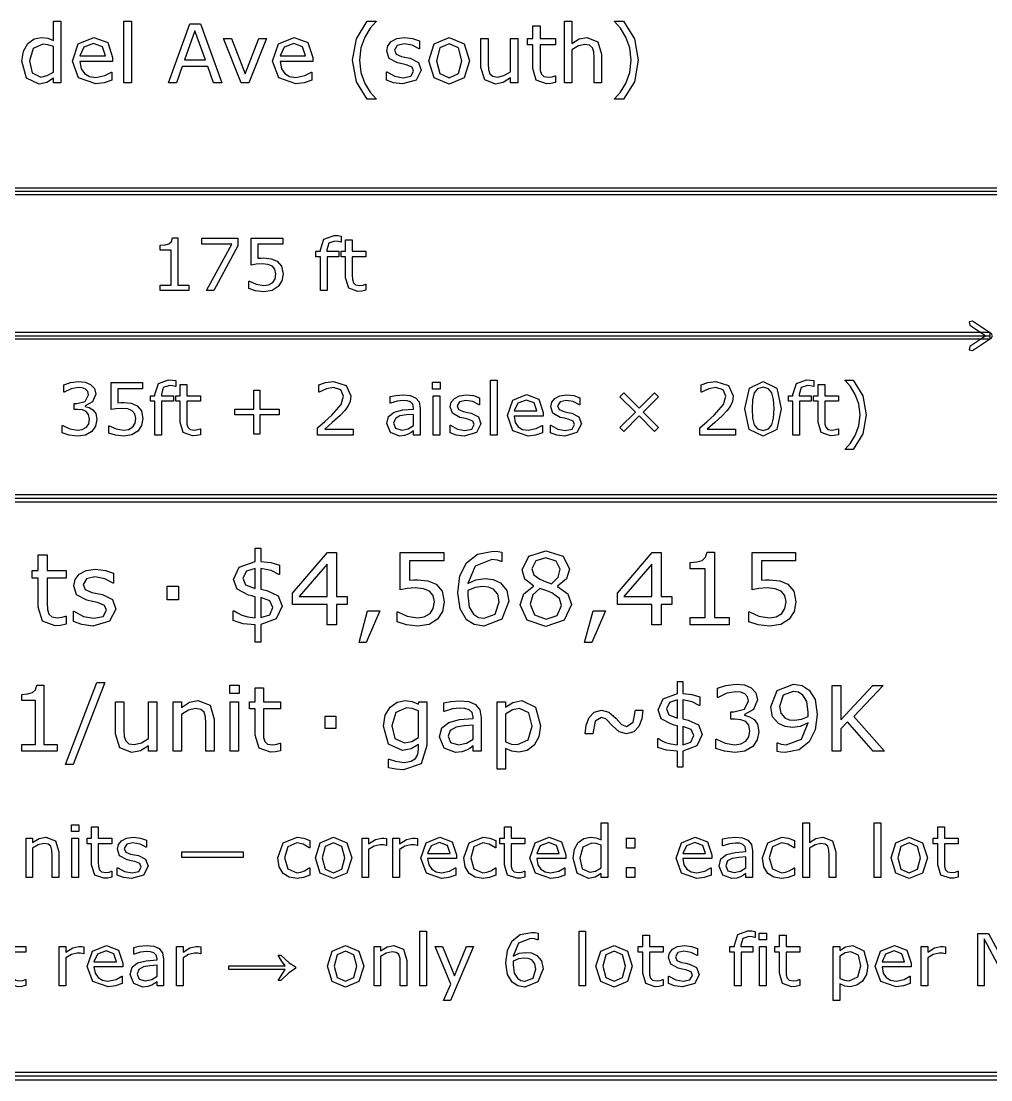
# Model space of a CAD drawing. Extents: x -1 to 182, y 89 to 480.
# Drawn here: x 27.42 to 55.85, y 157.59 to 188.61 of the extents above; entities that cross this region are included whole.
import ezdxf

# ---------------------------------------------------------------- set-up
doc = ezdxf.new("R2010")
doc.units = 0
doc.header["$MEASUREMENT"] = 0
doc.layers.add('Layer 1', color=7, linetype='Continuous')

msp = doc.modelspace()

# ---------------------------------------------------------------- linework, layer by layer
at = {"layer": 'Layer 1', "color": 7}
for points in [[(28.588013, 186.796644), (28.36942, 186.796644), (28.36942, 186.932692), (28.172922, 186.805957), (27.950842, 186.760608), (27.581098, 186.939651), (27.44506, 187.436141), (27.491568, 187.730304), (27.619467, 187.950067), (27.803178, 188.084925), (28.021769, 188.131439), (28.203153, 188.109214), (28.36942, 188.042936), (28.36942, 188.605704), (28.588013, 188.605704), (28.588013, 186.796644)], [(30.65765, 186.796644), (30.43906, 186.796644), (30.43906, 188.605836), (30.65765, 188.605836), (30.65765, 186.796644)], [(37.836274, 186.317616), (37.570011, 186.317616), (37.250262, 186.83268), (37.136317, 187.461726), (37.250262, 188.090746), (37.570011, 188.605836), (37.836274, 188.605836), (37.836274, 188.594194), (37.656053, 188.397715), (37.497922, 188.139588), (37.383977, 187.824496), (37.340956, 187.461726), (37.382813, 187.097792), (37.497922, 186.783864), (37.657215, 186.525737), (37.836274, 186.329232), (37.836274, 186.317616)], [(44.43935, 186.796644), (44.22076, 186.796644), (44.22076, 187.536127), (44.210309, 187.703555), (44.171939, 187.826824), (44.088222, 187.898897), (43.946371, 187.923238), (43.759173, 187.879053), (43.571976, 187.766261), (43.571976, 186.796538), (43.353385, 186.796538), (43.353385, 188.60573), (43.571976, 188.60573), (43.571976, 187.951125), (43.783592, 188.083655), (44.007995, 188.131333), (44.328905, 188.004598), (44.439363, 187.639499), (44.43935, 186.796644)], [(45.516028, 187.461726), (45.40208, 186.83268), (45.082334, 186.317616), (44.816071, 186.317616), (44.816071, 186.329258), (44.995131, 186.525764), (45.154423, 186.783891), (45.268368, 187.097819), (45.311389, 187.461753), (45.268368, 187.824522), (45.154423, 188.139614), (44.995131, 188.397741), (44.816071, 188.594221), (44.816071, 188.605862), (45.082334, 188.605862), (45.40208, 188.090772), (45.516028, 187.461753), (45.516028, 187.461726)], [(33.309812, 186.796644), (33.064477, 186.796644), (32.894721, 187.279164), (32.14593, 187.279164), (31.976173, 186.796644), (31.742467, 186.796644), (32.372661, 188.527943), (32.679617, 188.527943), (33.309812, 186.796644)], [(32.823794, 187.476834), (32.520325, 188.32678), (32.215692, 187.476834), (32.823794, 187.476834)], [(43.089434, 186.808285), (42.954558, 186.781563), (42.825497, 186.770979), (42.52319, 186.87795), (42.419709, 187.220956), (42.419709, 187.911623), (42.272042, 187.911623), (42.272042, 188.095323), (42.419709, 188.095323), (42.419709, 188.468544), (42.638299, 188.468544), (42.638299, 188.095323), (43.089434, 188.095323), (43.089434, 187.911623), (42.638299, 187.911623), (42.638299, 187.319777), (42.642956, 187.159334), (42.675513, 187.052363), (42.745275, 186.983757), (42.882475, 186.962855), (42.994097, 186.977936), (43.077811, 187.004685), (43.089426, 187.004685), (43.089434, 186.808285)], [(30.10536, 187.423362), (29.148442, 187.423362), (29.184487, 187.21405), (29.283319, 187.068715), (29.426331, 186.985), (29.610042, 186.957087), (29.876305, 187.009421), (30.068151, 187.114064), (30.079767, 187.114064), (30.079767, 186.875701), (29.854199, 186.797808), (29.612354, 186.766402), (29.107734, 186.940815), (28.926351, 187.438469), (29.099595, 187.944246), (29.557707, 188.131439), (29.962331, 187.977954), (30.105346, 187.541948), (30.10536, 187.423362)], [(34.620193, 188.095402), (34.094647, 186.796644), (33.874892, 186.796644), (33.352833, 188.095402), (33.590026, 188.095402), (33.992327, 187.061756), (34.391139, 188.095402), (34.620193, 188.095402)], [(35.972435, 187.423362), (35.01552, 187.423362), (35.051564, 187.21405), (35.150394, 187.068715), (35.293409, 186.985), (35.477117, 186.957087), (35.74338, 187.009421), (35.935229, 187.114064), (35.946844, 187.114064), (35.946844, 186.875701), (35.721279, 186.797808), (35.479432, 186.766402), (34.974814, 186.940815), (34.793429, 187.438469), (34.966673, 187.944246), (35.424785, 188.131439), (35.829412, 187.977954), (35.972424, 187.541948), (35.972435, 187.423362)], [(39.150145, 187.171029), (39.002479, 186.879194), (38.601342, 186.765238), (38.336243, 186.798972), (38.135091, 186.874537), (38.135091, 187.119885), (38.146706, 187.119885), (38.376923, 186.995478), (38.619932, 186.950128), (38.845499, 186.996642), (38.92689, 187.143142), (38.882708, 187.2594), (38.712948, 187.326842), (38.590865, 187.351183), (38.454827, 187.381399), (38.211818, 187.513955), (38.140894, 187.730225), (38.173448, 187.881381), (38.274606, 188.008116), (38.439711, 188.094159), (38.665279, 188.126703), (38.900146, 188.097651), (39.098972, 188.029045), (39.098972, 187.795339), (39.087357, 187.795339), (38.883882, 187.898817), (38.649015, 187.941838), (38.446701, 187.895325), (38.364149, 187.759303), (38.414144, 187.638362), (38.572275, 187.57211), (38.707149, 187.544197), (38.832723, 187.518532), (39.067593, 187.398782), (39.150145, 187.17087), (39.150145, 187.171029)], [(40.569824, 187.445428), (40.407044, 186.944308), (39.971025, 186.760608), (39.53268, 186.944308), (39.371062, 187.445428), (39.53268, 187.946574), (39.971025, 188.131439), (40.407044, 187.946574), (40.569824, 187.445428), (40.569824, 187.445428)], [(41.984853, 186.796644), (41.76626, 186.796644), (41.76626, 186.940815), (41.554647, 186.807121), (41.331405, 186.760608), (41.01282, 186.885015), (40.898872, 187.252441), (40.898872, 188.095402), (41.117466, 188.095402), (41.117466, 187.355919), (41.126779, 187.186163), (41.166313, 187.066386), (41.247701, 186.991985), (41.393042, 186.968702), (41.577914, 187.012888), (41.766273, 187.125679), (41.766273, 188.095376), (41.984867, 188.095376), (41.984853, 186.796644)], [(28.36942, 187.116392), (28.36942, 187.861696), (28.211292, 187.916333), (28.058974, 187.931414), (27.772947, 187.803514), (27.670627, 187.440745), (27.749693, 187.088426), (28.003166, 186.968676), (28.191525, 187.009369), (28.36942, 187.116339), (28.36942, 187.116392)], [(29.892582, 187.59079), (29.805378, 187.85704), (29.546092, 187.951231), (29.265878, 187.847753), (29.148442, 187.59079), (29.892582, 187.59079)], [(35.75966, 187.59079), (35.672456, 187.85704), (35.413167, 187.951231), (35.132953, 187.847753), (35.01552, 187.59079), (35.75966, 187.59079)], [(40.344256, 187.445428), (40.245426, 187.819839), (39.971025, 187.943082), (39.694297, 187.819839), (39.596629, 187.445428), (39.695459, 187.074535), (39.971025, 186.948964), (40.244262, 187.073371), (40.344256, 187.445428), (40.344256, 187.445428)], [(4.762494, 183.71404), (4.762494, 183.529044), (64.029086, 183.529044), (64.029086, 183.71404), (4.762494, 183.71404)], [(4.762494, 183.621542), (64.029086, 183.621542)], [(32.336488, 180.711129), (31.503464, 180.711129), (31.503464, 180.868212), (31.823858, 180.868212), (31.823858, 181.899689), (31.503464, 181.899689), (31.503464, 182.040235), (31.642989, 182.050554), (31.755643, 182.082595), (31.830057, 182.147709), (31.862098, 182.255182), (32.022295, 182.255182), (32.022295, 180.868185), (32.336488, 180.868185), (32.336488, 180.711129)], [(33.774123, 182.019571), (33.077526, 180.711129), (32.856351, 180.711129), (33.59739, 182.069181), (32.720958, 182.069181), (32.720958, 182.25005), (33.774123, 182.25005), (33.774123, 182.019571)], [(35.10324, 181.199999), (35.063965, 180.994312), (34.956478, 180.828948), (34.778713, 180.71732), (34.541001, 180.679088), (34.298122, 180.70597), (34.100719, 180.768993), (34.100719, 180.987089), (34.115192, 180.987089), (34.313629, 180.895094), (34.536871, 180.857893), (34.678465, 180.878531), (34.801454, 180.950868), (34.869669, 181.057336), (34.893428, 181.201004), (34.865523, 181.33536), (34.790074, 181.423201), (34.658817, 181.47797), (34.487251, 181.494374), (34.311552, 181.481939), (34.16686, 181.457068), (34.16686, 182.249785), (35.0929, 182.249785), (35.0929, 182.068916), (34.366329, 182.068916), (34.366329, 181.659633), (34.457279, 181.665983), (34.537895, 181.668628), (34.757001, 181.646933), (34.929602, 181.572505), (35.057758, 181.425741), (35.103235, 181.200449), (35.10324, 181.199999)], [(36.809594, 182.131199), (36.799249, 182.131199), (36.715535, 182.14972), (36.624584, 182.160038), (36.442683, 182.104211), (36.386872, 181.904742), (36.386872, 181.865478), (36.737238, 181.865478), (36.737238, 181.702178), (36.393074, 181.702178), (36.393074, 180.711129), (36.19877, 180.711129), (36.19877, 181.702283), (36.067513, 181.702283), (36.067513, 181.865584), (36.19877, 181.865584), (36.19877, 181.903816), (36.301089, 182.21904), (36.596679, 182.329636), (36.713468, 182.323286), (36.809586, 182.308734), (36.809594, 182.131199)], [(37.53203, 180.721474), (37.412139, 180.697662), (37.297419, 180.688401), (37.0287, 180.783466), (36.936718, 181.088371), (36.936718, 181.702283), (36.805459, 181.702283), (36.805459, 181.865584), (36.936718, 181.865584), (36.936718, 182.197345), (37.13102, 182.197345), (37.13102, 181.865584), (37.53203, 181.865584), (37.53203, 181.702283), (37.13102, 181.702283), (37.13102, 181.176213), (37.135147, 181.033576), (37.164085, 180.938512), (37.226098, 180.877525), (37.348052, 180.859004), (37.447271, 180.872498), (37.521685, 180.896311), (37.53203, 180.896311), (37.53203, 180.721474)], [(55.309732, 179.8166), (55.213614, 179.797021), (55.232744, 179.700898), (55.701447, 179.388267), (55.232744, 179.075636), (55.213614, 178.979513), (55.309732, 178.959933), (55.865769, 179.330429), (55.896825, 179.388307), (55.865769, 179.446184), (55.309732, 179.8166)], [(6.349992, 179.480712), (6.349992, 179.295716), (55.827013, 179.295716), (55.827013, 179.480712), (6.349992, 179.480712)], [(6.349992, 179.388214), (55.827013, 179.388214)], [(31.958216, 177.897871), (31.947871, 177.897871), (31.864154, 177.916392), (31.773204, 177.92671), (31.591303, 177.870883), (31.535492, 177.671414), (31.535492, 177.63215), (31.885858, 177.63215), (31.885858, 177.46885), (31.541693, 177.46885), (31.541693, 176.477801), (31.347392, 176.477801), (31.347392, 177.468955), (31.216132, 177.468955), (31.216132, 177.632256), (31.347392, 177.632256), (31.347392, 177.670488), (31.449709, 177.985712), (31.745298, 178.096308), (31.862088, 178.089958), (31.958205, 178.075406), (31.958216, 177.897871)], [(41.376746, 176.477801), (41.182442, 176.477801), (41.182442, 178.085963), (41.376746, 178.085963), (41.376746, 176.477801)], [(50.657821, 177.897871), (50.647475, 177.897871), (50.563759, 177.916392), (50.472808, 177.92671), (50.290907, 177.870883), (50.235096, 177.671414), (50.235096, 177.63215), (50.585462, 177.63215), (50.585462, 177.46885), (50.241298, 177.46885), (50.241298, 176.477801), (50.046996, 176.477801), (50.046996, 177.468955), (49.915737, 177.468955), (49.915737, 177.632256), (50.046996, 177.632256), (50.046996, 177.670488), (50.149316, 177.985712), (50.444903, 178.096308), (50.561692, 178.089958), (50.65781, 178.075406), (50.657821, 177.897871)], [(52.197776, 177.068985), (52.096491, 176.509842), (51.81227, 176.051981), (51.575593, 176.051981), (51.575593, 176.0623), (51.734755, 176.236951), (51.87635, 176.466397), (51.977635, 176.745453), (52.015875, 177.068959), (51.977635, 177.391406), (51.87635, 177.671494), (51.734755, 177.90094), (51.575593, 178.075618), (51.575593, 178.085936), (51.81227, 178.085936), (52.096491, 177.628102), (52.197776, 177.068959), (52.197776, 177.068985)], [(29.52736, 177.218845), (29.609007, 177.107217), (29.641048, 176.933598), (29.602808, 176.74032), (29.495321, 176.587365), (29.312386, 176.479865), (29.082942, 176.44576), (28.830763, 176.476769), (28.627158, 176.542915), (28.627158, 176.75892), (28.642663, 176.75892), (28.849368, 176.662797), (29.078812, 176.624565), (29.217303, 176.646261), (29.336159, 176.710343), (29.40644, 176.810593), (29.430199, 176.949076), (29.403328, 177.085522), (29.330981, 177.1713), (29.218327, 177.214718), (29.075701, 177.227153), (28.982684, 177.227153), (28.982684, 177.398735), (29.055029, 177.398735), (29.305144, 177.463849), (29.399193, 177.656068), (29.375433, 177.753223), (29.309288, 177.822465), (29.214204, 177.859692), (29.099481, 177.87001), (28.890709, 177.834874), (28.681938, 177.735655), (28.671592, 177.735655), (28.671592, 177.951661), (28.866931, 178.017806), (29.104641, 178.048815), (29.303078, 178.028178), (29.458108, 177.962032), (29.570762, 177.842123), (29.609002, 177.677817), (29.518052, 177.45353), (29.305147, 177.333648), (29.305147, 177.319096), (29.418833, 177.283959), (29.527354, 177.218845), (29.52736, 177.218845)], [(30.996002, 176.966671), (30.956727, 176.760984), (30.84924, 176.59562), (30.671475, 176.483992), (30.433763, 176.44576), (30.190884, 176.472642), (29.993481, 176.535665), (29.993481, 176.753761), (30.007953, 176.753761), (30.206391, 176.661766), (30.429633, 176.624565), (30.571224, 176.645203), (30.694216, 176.71754), (30.762428, 176.824008), (30.786187, 176.967676), (30.758282, 177.102032), (30.682836, 177.189873), (30.551576, 177.244642), (30.380013, 177.261046), (30.204311, 177.248611), (30.059619, 177.22374), (30.059619, 178.016457), (30.985659, 178.016457), (30.985659, 177.835588), (30.259088, 177.835588), (30.259088, 177.426305), (30.350038, 177.432655), (30.430654, 177.4353), (30.649763, 177.413605), (30.822361, 177.339177), (30.95052, 177.192413), (30.995994, 176.967121), (30.996002, 176.966671)], [(32.680652, 176.488146), (32.560761, 176.464334), (32.446041, 176.455073), (32.177322, 176.550138), (32.08534, 176.855043), (32.08534, 177.468955), (31.95408, 177.468955), (31.95408, 177.632256), (32.08534, 177.632256), (32.08534, 177.964017), (32.279642, 177.964017), (32.279642, 177.632256), (32.680652, 177.632256), (32.680652, 177.468955), (32.279642, 177.468955), (32.279642, 176.942885), (32.283769, 176.800248), (32.312707, 176.705184), (32.37472, 176.644197), (32.496677, 176.625676), (32.595895, 176.63917), (32.670309, 176.662983), (32.680655, 176.662983), (32.680652, 176.488146)], [(34.983349, 177.068985), (34.420079, 177.068985), (34.420079, 176.505715), (34.248513, 176.505715), (34.248513, 177.068985), (33.685239, 177.068985), (33.685239, 177.23435), (34.248513, 177.23435), (34.248513, 177.79762), (34.420079, 177.79762), (34.420079, 177.23435), (34.983349, 177.23435), (34.983349, 177.068985)], [(37.152724, 176.477801), (36.110928, 176.477801), (36.110928, 176.693807), (36.327968, 176.879835), (36.531575, 177.064831), (36.803392, 177.369737), (36.876772, 177.614688), (36.79719, 177.801748), (36.577049, 177.869957), (36.373445, 177.836884), (36.159506, 177.735602), (36.14916, 177.735602), (36.14916, 177.95264), (36.344497, 178.018785), (36.582209, 178.048763), (36.953247, 177.934039), (37.087605, 177.625006), (37.064877, 177.460674), (36.999766, 177.317032), (36.90468, 177.190932), (36.773423, 177.053481), (36.545014, 176.842634), (36.324873, 176.654542), (37.152726, 176.654542), (37.152724, 176.477801)], [(39.705537, 177.825507), (39.486428, 177.825507), (39.486428, 178.027067), (39.705537, 178.027067), (39.705537, 177.825507)], [(48.362357, 176.477801), (47.320561, 176.477801), (47.320561, 176.693807), (47.537601, 176.879835), (47.741206, 177.064831), (48.013025, 177.369737), (48.086405, 177.614688), (48.006823, 177.801748), (47.786682, 177.869957), (47.583078, 177.836884), (47.369136, 177.735602), (47.358791, 177.735602), (47.358791, 177.95264), (47.554127, 178.018785), (47.791839, 178.048763), (48.162874, 177.934039), (48.297235, 177.625006), (48.274507, 177.460674), (48.209393, 177.317032), (48.11431, 177.190932), (47.983053, 177.053481), (47.754641, 176.842634), (47.5345, 176.654542), (48.362357, 176.654542), (48.362357, 176.477801)], [(49.705941, 177.24779), (49.575718, 176.639038), (49.173677, 176.44576), (48.768534, 176.642134), (48.64141, 177.2457), (48.7706, 177.851357), (49.173677, 178.047731), (49.577785, 177.848262), (49.705941, 177.24779), (49.705941, 177.24779)], [(49.434124, 176.778552), (49.482699, 176.974926), (49.49614, 177.24779), (49.482699, 177.520628), (49.43309, 177.717002), (49.333871, 177.836884), (49.173677, 177.877207), (49.012445, 177.836884), (48.912192, 177.714938), (48.863617, 177.515469), (48.851208, 177.2457), (48.862585, 176.975958), (48.911163, 176.781648), (49.00728, 176.65867), (49.173679, 176.616284), (49.334908, 176.656606), (49.434127, 176.778552), (49.434124, 176.778552)], [(51.380256, 176.488146), (51.260366, 176.464334), (51.145645, 176.455073), (50.87693, 176.550138), (50.784945, 176.855043), (50.784945, 177.468955), (50.653688, 177.468955), (50.653688, 177.632256), (50.784945, 177.632256), (50.784945, 177.964017), (50.979247, 177.964017), (50.979247, 177.632256), (51.380256, 177.632256), (51.380256, 177.468955), (50.979247, 177.468955), (50.979247, 176.942885), (50.983374, 176.800248), (51.012311, 176.705184), (51.074324, 176.644197), (51.196281, 176.625676), (51.2955, 176.63917), (51.369914, 176.662983), (51.380259, 176.662983), (51.380256, 176.488146)], [(39.122626, 176.477801), (38.929359, 176.477801), (38.929359, 176.600779), (38.859078, 176.55117), (38.774329, 176.501561), (38.662707, 176.462296), (38.514913, 176.445892), (38.25033, 176.549238), (38.141809, 176.81279), (38.19762, 177.024668), (38.358852, 177.152832), (38.612066, 177.215882), (38.929359, 177.240753), (38.929359, 177.27073), (38.905573, 177.380294), (38.839427, 177.448503), (38.740208, 177.480544), (38.619286, 177.488746), (38.448754, 177.468109), (38.25445, 177.410218), (38.244105, 177.410218), (38.244105, 177.607623), (38.408437, 177.641728), (38.62031, 177.660249), (38.832183, 177.639611), (38.989279, 177.571402), (39.088498, 177.448424), (39.122602, 177.261337), (39.122626, 176.477801)], [(39.693128, 176.477801), (39.498826, 176.477801), (39.498826, 177.632256), (39.693128, 177.632256), (39.693128, 176.477801)], [(40.902357, 176.810593), (40.771097, 176.55117), (40.414532, 176.449887), (40.178886, 176.479865), (40.000087, 176.547042), (40.000087, 176.765112), (40.010432, 176.765112), (40.215071, 176.654542), (40.431079, 176.61422), (40.631583, 176.655574), (40.70393, 176.785802), (40.664656, 176.889148), (40.513761, 176.949076), (40.40524, 176.970772), (40.284317, 176.997627), (40.068309, 177.115472), (40.005264, 177.307692), (40.034205, 177.442047), (40.12412, 177.554707), (40.270882, 177.631198), (40.471386, 177.660117), (40.680157, 177.634187), (40.856891, 177.573201), (40.856891, 177.365477), (40.846546, 177.365477), (40.665679, 177.457446), (40.456905, 177.495705), (40.277073, 177.45435), (40.203691, 177.333436), (40.248133, 177.225936), (40.388693, 177.16704), (40.508583, 177.142169), (40.620203, 177.119415), (40.828975, 177.012947), (40.902357, 176.810382), (40.902357, 176.810593)], [(42.727564, 177.034881), (41.876972, 177.034881), (41.909011, 176.848826), (41.996863, 176.719656), (42.123984, 176.645229), (42.287282, 176.620358), (42.52396, 176.666846), (42.694491, 176.759873), (42.704837, 176.759873), (42.704837, 176.547995), (42.50433, 176.478753), (42.289357, 176.45084), (41.840806, 176.605886), (41.679577, 177.048215), (41.833573, 177.497821), (42.240782, 177.664218), (42.600451, 177.527772), (42.727572, 177.140211), (42.727564, 177.034881)], [(42.53843, 177.183708), (42.460915, 177.420378), (42.230439, 177.504092), (41.981358, 177.412096), (41.876972, 177.183708), (42.53843, 177.183708)], [(43.846875, 176.810593), (43.715618, 176.55117), (43.35905, 176.449887), (43.123407, 176.479865), (42.944607, 176.547042), (42.944607, 176.765112), (42.954952, 176.765112), (43.159591, 176.654542), (43.375597, 176.61422), (43.576103, 176.655574), (43.648448, 176.785802), (43.609176, 176.889148), (43.458279, 176.949076), (43.34976, 176.970772), (43.228838, 176.997627), (43.01283, 177.115472), (42.949785, 177.307692), (42.978722, 177.442047), (43.068641, 177.554707), (43.2154, 177.631198), (43.415906, 177.660117), (43.624678, 177.634187), (43.801411, 177.573201), (43.801411, 177.365477), (43.791066, 177.365477), (43.610197, 177.457446), (43.401425, 177.495705), (43.221591, 177.45435), (43.148212, 177.333436), (43.192654, 177.225936), (43.333213, 177.16704), (43.453101, 177.142169), (43.564723, 177.119415), (43.773495, 177.012947), (43.846875, 176.810382), (43.846875, 176.810593)], [(46.109266, 176.70103), (45.994545, 176.586333), (45.543929, 177.041072), (45.093309, 176.586333), (44.978589, 176.70103), (45.433341, 177.151667), (44.978589, 177.602279), (45.093309, 177.717002), (45.543929, 177.262237), (45.994545, 177.717002), (46.109266, 177.602279), (45.654514, 177.151667), (46.109266, 176.70103)], [(38.929359, 176.762016), (38.929359, 177.083458), (38.719552, 177.067848), (38.529383, 177.03787), (38.393991, 176.963443), (38.342315, 176.825992), (38.402259, 176.676132), (38.585192, 176.626523), (38.772263, 176.665787), (38.929359, 176.76191), (38.929359, 176.762016)], [(5.820826, 174.731659), (5.367594, 174.640181), (4.997523, 174.390694), (4.748036, 174.020622), (4.656557, 173.567388), (4.656557, 158.75074), (4.748036, 158.297506), (4.997523, 157.927434), (5.367594, 157.677947), (5.820826, 157.586469), (62.970754, 157.586469), (63.423986, 157.677947), (63.794057, 157.927434), (64.043544, 158.297506), (64.135022, 158.75074), (64.135022, 173.567388), (64.043544, 174.020622), (63.794057, 174.390694), (63.423986, 174.640181), (62.970754, 174.731659), (5.820826, 174.731659)], [(5.820826, 174.62572), (62.970754, 174.62572), (63.38347, 174.542806), (63.719788, 174.316422), (63.946172, 173.980104), (64.029086, 173.567388), (64.029086, 158.75074), (63.946172, 158.338024), (63.719788, 158.001706), (63.38347, 157.775322), (62.970754, 157.692408), (5.820826, 157.692408), (5.40811, 157.775322), (5.071792, 158.001706), (4.845408, 158.338024), (4.762494, 158.75074), (4.762494, 173.567388), (4.845408, 173.980104), (5.071792, 174.316422), (5.40811, 174.542806), (5.820826, 174.62572), (5.820826, 174.62572)], [(5.820826, 174.519781), (62.970754, 174.519781), (63.342955, 174.445432), (63.64552, 174.242151), (63.848801, 173.939586), (63.92315, 173.567388), (63.92315, 158.75074), (63.848801, 158.378542), (63.64552, 158.075977), (63.342955, 157.872696), (62.970754, 157.798347), (5.820826, 157.798347), (5.448625, 157.872696), (5.14606, 158.075977), (4.942779, 158.378542), (4.868431, 158.75074), (4.868431, 173.567388), (4.942779, 173.939586), (5.14606, 174.242151), (5.448625, 174.445432), (5.820826, 174.519781), (5.820826, 174.519781)], [(35.071514, 171.461651), (34.899559, 171.095019), (34.449072, 170.923066), (34.449072, 170.408611), (34.281382, 170.408611), (34.281382, 170.915949), (33.928949, 170.951482), (33.643308, 171.04242), (33.643308, 171.323804), (33.666036, 171.323804), (33.762672, 171.265542), (33.897675, 171.204424), (34.069628, 171.15328), (34.281374, 171.126266), (34.281374, 171.741607), (34.176213, 171.763038), (34.086683, 171.785792), (33.754144, 171.960602), (33.653246, 172.250505), (33.818094, 172.605761), (34.281374, 172.774883), (34.281374, 173.161412), (34.449064, 173.161412), (34.449064, 172.777714), (34.74323, 172.743609), (34.996187, 172.67114), (34.996187, 172.392613), (34.97629, 172.392613), (34.753178, 172.507707), (34.449064, 172.571656), (34.449064, 171.959173), (34.541435, 171.939329), (34.62812, 171.920809), (34.954976, 171.764493), (35.071506, 171.461784), (35.071514, 171.461651)], [(28.741932, 170.935845), (28.577086, 170.903169), (28.419344, 170.890469), (28.049857, 171.021226), (27.923378, 171.440432), (27.923378, 172.284584), (27.742898, 172.284584), (27.742898, 172.509109), (27.923378, 172.509109), (27.923378, 172.965276), (28.190546, 172.965276), (28.190546, 172.509109), (28.741932, 172.509109), (28.741932, 172.284584), (28.190546, 172.284584), (28.190546, 171.56124), (28.196235, 171.365131), (28.236025, 171.234374), (28.321292, 171.150528), (28.488982, 171.124864), (28.625407, 171.143384), (28.727726, 171.17606), (28.741934, 171.17606), (28.741932, 170.935845)], [(36.982893, 171.517081), (36.668828, 171.517081), (36.668828, 170.921558), (36.395977, 170.921558), (36.395977, 171.517002), (35.382732, 171.517002), (35.382732, 171.843841), (36.407346, 173.037587), (36.668828, 173.037587), (36.668828, 171.744385), (36.982893, 171.744385), (36.982893, 171.517081)], [(39.826512, 171.59381), (39.772511, 171.311024), (39.624717, 171.083642), (39.380288, 170.930157), (39.053435, 170.877584), (38.719476, 170.91452), (38.448045, 171.001224), (38.448045, 171.301076), (38.467942, 171.301076), (38.740793, 171.174605), (39.047752, 171.123435), (39.242443, 171.151851), (39.411553, 171.251334), (39.505345, 171.397702), (39.538029, 171.595239), (39.49966, 171.779971), (39.395919, 171.90078), (39.215439, 171.976106), (38.979537, 171.998861), (38.737952, 171.981927), (38.538996, 171.947823), (38.538996, 173.037825), (39.812301, 173.037825), (39.812301, 172.789117), (38.813268, 172.789117), (38.813268, 172.226376), (38.938326, 172.234842), (39.049173, 172.237753), (39.350445, 172.207908), (39.587768, 172.105593), (39.763986, 171.903796), (39.826512, 171.593996), (39.826512, 171.59381)], [(41.725104, 171.608098), (41.511938, 171.08089), (40.991815, 170.877664), (40.707595, 170.925977), (40.481641, 171.069513), (40.292633, 171.382144), (40.227263, 171.851117), (40.28695, 172.349909), (40.48022, 172.736465), (40.80281, 172.986575), (41.263245, 173.077513), (41.403935, 173.070369), (41.519044, 173.044704), (41.519044, 172.773269), (41.504836, 172.773269), (41.384041, 172.813062), (41.220616, 172.832906), (40.733177, 172.641056), (40.521434, 172.125199), (40.755916, 172.234631), (41.024504, 172.272995), (41.261827, 172.24733), (41.47357, 172.147874), (41.661157, 171.929011), (41.725107, 171.607833), (41.725104, 171.608098)], [(43.559744, 171.511446), (43.345157, 171.055278), (42.807982, 170.873377), (42.259438, 171.051018), (42.056219, 171.505757), (42.158539, 171.824077), (42.447022, 172.05146), (42.447022, 172.059926), (42.194067, 172.258893), (42.113062, 172.5289), (42.309176, 172.926806), (42.807982, 173.085979), (43.313893, 172.933923), (43.502898, 172.547368), (43.413371, 172.264581), (43.150466, 172.048576), (43.150466, 172.040109), (43.454583, 171.829766), (43.559744, 171.511446), (43.559744, 171.511446)], [(43.222943, 172.544589), (43.104992, 172.78618), (42.806561, 172.877117), (42.512392, 172.791869), (42.398703, 172.561629), (42.455549, 172.384014), (42.630343, 172.251828), (42.780981, 172.185048), (42.974251, 172.116838), (43.168942, 172.311518), (43.222943, 172.544589), (43.222943, 172.544589)], [(46.50142, 171.517134), (46.187357, 171.517134), (46.187357, 170.921558), (45.914506, 170.921558), (45.914506, 171.517002), (44.901262, 171.517002), (44.901262, 171.843841), (45.925875, 173.037587), (46.187357, 173.037587), (46.187357, 171.744385), (46.50142, 171.744385), (46.50142, 171.517134)], [(48.182583, 170.92169), (47.037174, 170.92169), (47.037174, 171.137696), (47.477715, 171.137696), (47.477715, 172.555967), (47.037174, 172.555967), (47.037174, 172.749218), (47.229023, 172.763505), (47.383923, 172.807559), (47.486243, 172.897093), (47.530296, 173.044889), (47.750567, 173.044889), (47.750567, 171.137775), (48.182583, 171.137775), (48.182583, 170.92169)], [(50.136595, 171.593863), (50.082593, 171.311077), (49.934797, 171.083694), (49.69037, 170.93021), (49.363515, 170.877637), (49.029558, 170.914573), (48.758128, 171.001277), (48.758128, 171.301129), (48.778024, 171.301129), (49.050876, 171.174658), (49.357834, 171.123488), (49.552525, 171.151904), (49.721636, 171.251387), (49.815428, 171.397754), (49.848115, 171.595292), (49.809745, 171.780024), (49.706004, 171.900833), (49.525524, 171.976159), (49.289622, 171.998914), (49.048034, 171.98198), (48.849081, 171.947875), (48.849081, 173.037878), (50.122387, 173.037878), (50.122387, 172.78917), (49.123353, 172.78917), (49.123353, 172.226428), (49.248411, 172.234895), (49.359255, 172.237806), (49.660528, 172.207961), (49.897853, 172.105646), (50.074068, 171.903849), (50.136597, 171.594049), (50.136595, 171.593863)], [(30.198559, 171.379234), (30.018082, 171.022523), (29.527801, 170.883273), (29.20379, 170.924468), (28.95794, 171.016861), (28.95794, 171.316713), (28.972148, 171.316713), (29.253527, 171.164657), (29.550537, 171.109227), (29.82623, 171.166059), (29.925705, 171.345129), (29.871704, 171.487236), (29.664223, 171.569654), (29.515009, 171.599499), (29.34874, 171.636461), (29.051729, 171.798465), (28.965044, 172.062784), (29.004835, 172.247516), (29.128469, 172.402429), (29.330266, 172.507574), (29.605959, 172.547368), (29.893021, 172.511861), (30.13603, 172.428014), (30.13603, 172.14237), (30.121822, 172.14237), (29.873127, 172.268841), (29.586065, 172.321414), (29.338794, 172.264581), (29.237898, 172.098317), (29.299003, 171.950521), (29.492273, 171.869506), (29.657122, 171.835401), (29.810601, 171.804128), (30.097663, 171.65776), (30.198559, 171.379234), (30.198559, 171.379234)], [(34.281382, 171.983197), (34.281382, 172.570122), (34.025583, 172.486275), (33.921842, 172.287309), (33.998582, 172.092629), (34.281382, 171.983197), (34.281382, 171.983197)], [(36.395977, 171.744464), (36.395977, 172.699423), (35.576002, 171.744464), (36.395977, 171.744464)], [(45.914506, 171.744517), (45.914506, 172.699476), (45.094532, 171.744517), (45.914506, 171.744517)], [(32.040305, 171.647812), (31.700663, 171.647812), (31.700663, 172.049978), (32.040305, 172.049978), (32.040305, 171.647812)], [(41.436619, 171.596721), (41.396828, 171.815557), (41.268929, 171.966211), (41.123977, 172.025875), (40.95771, 172.040162), (40.733175, 172.011719), (40.520011, 171.923613), (40.515751, 171.862521), (40.514428, 171.790025), (40.559905, 171.43477), (40.687804, 171.230115), (40.828493, 171.137749), (40.99476, 171.109333), (41.318771, 171.234374), (41.436722, 171.596774), (41.436619, 171.596721)], [(43.266996, 171.484458), (43.208732, 171.693347), (42.984199, 171.85252), (42.837824, 171.910781), (42.626081, 171.986081), (42.420021, 171.79709), (42.343281, 171.527083), (42.475443, 171.210165), (42.810823, 171.085123), (43.141941, 171.191697), (43.266996, 171.484458), (43.266996, 171.484458)], [(34.802925, 171.424715), (34.719079, 171.619396), (34.449072, 171.71745), (34.449072, 171.129123), (34.710554, 171.215801), (34.802925, 171.424715), (34.802925, 171.424715)], [(37.940713, 171.326661), (37.539962, 170.395832), (37.332484, 170.395832), (37.579755, 171.326661), (37.940713, 171.326661)], [(44.55025, 171.326714), (44.149499, 170.395884), (43.942019, 170.395884), (44.18929, 171.326714), (44.55025, 171.326714)], [(28.481429, 167.217396), (27.440152, 167.217396), (27.440152, 167.41377), (27.840643, 167.41377), (27.840643, 168.703082), (27.440152, 168.703082), (27.440152, 168.878792), (27.614559, 168.891757), (27.755376, 168.931814), (27.848395, 169.0132), (27.888443, 169.147555), (28.08869, 169.147555), (28.08869, 167.413822), (28.481429, 167.413822), (28.481429, 167.217396)], [(29.874109, 169.227618), (28.947809, 166.824649), (28.724308, 166.824649), (29.646732, 169.227618), (29.874109, 169.227618)], [(33.813139, 168.902049), (33.539255, 168.902049), (33.539255, 169.153958), (33.813139, 169.153958), (33.813139, 168.902049)], [(35.027532, 167.230361), (34.87767, 167.200648), (34.734268, 167.189006), (34.398372, 167.307857), (34.283392, 167.688962), (34.283392, 168.456359), (34.119319, 168.456359), (34.119319, 168.660485), (34.283392, 168.660485), (34.283392, 169.075192), (34.526269, 169.075192), (34.526269, 168.660485), (35.027532, 168.660485), (35.027532, 168.456359), (34.526269, 168.456359), (34.526269, 167.798791), (34.531428, 167.620488), (34.5676, 167.501638), (34.645114, 167.425411), (34.797559, 167.402128), (34.921583, 167.418797), (35.014602, 167.448509), (35.027514, 167.448509), (35.027532, 167.230361)], [(47.384643, 167.708489), (47.228322, 167.375167), (46.818785, 167.218851), (46.818785, 166.751174), (46.66634, 166.751174), (46.66634, 167.212395), (46.345948, 167.244675), (46.086273, 167.327357), (46.086273, 167.583156), (46.106937, 167.583156), (46.194787, 167.530186), (46.317516, 167.47465), (46.473837, 167.428136), (46.666332, 167.40353), (46.666332, 167.962938), (46.57073, 167.982253), (46.489342, 168.00289), (46.187035, 168.161799), (46.095309, 168.42535), (46.245171, 168.748326), (46.666332, 168.902075), (46.666332, 169.253468), (46.818777, 169.253468), (46.818777, 168.904668), (47.086204, 168.873659), (47.316164, 168.807751), (47.316164, 168.554546), (47.298066, 168.554546), (47.095237, 168.659188), (46.818766, 168.717317), (46.818766, 168.160529), (46.902742, 168.142537), (46.981548, 168.125868), (47.278688, 167.983761), (47.384625, 167.708594), (47.384643, 167.708489)], [(48.909096, 168.14386), (49.011156, 168.004319), (49.051204, 167.787281), (49.003404, 167.545691), (48.869046, 167.354503), (48.640378, 167.220148), (48.353575, 167.177497), (48.038348, 167.216258), (47.783843, 167.29894), (47.783843, 167.568947), (47.803211, 167.568947), (48.061592, 167.4488), (48.348395, 167.401017), (48.521511, 167.428136), (48.670083, 167.508226), (48.757932, 167.633559), (48.787645, 167.806675), (48.754056, 167.977199), (48.663621, 168.084434), (48.522802, 168.138674), (48.344521, 168.154284), (48.228247, 168.154284), (48.228247, 168.368755), (48.318682, 168.368755), (48.631324, 168.450141), (48.748889, 168.690435), (48.719173, 168.811879), (48.636491, 168.898424), (48.517635, 168.944938), (48.374234, 168.957902), (48.113268, 168.913982), (47.852301, 168.789972), (47.83939, 168.789972), (47.83939, 169.059978), (48.08356, 169.142661), (48.3807, 169.181422), (48.628747, 169.155493), (48.822533, 169.072811), (48.963349, 168.922951), (49.011151, 168.717529), (48.897463, 168.437203), (48.631329, 168.287343), (48.631329, 168.269352), (48.773439, 168.225431), (48.909091, 168.144045), (48.909096, 168.14386)], [(50.757817, 168.295016), (50.69968, 167.837658), (50.526566, 167.487562), (50.232011, 167.260179), (49.816015, 167.18009), (49.689407, 167.187763), (49.583471, 167.209723), (49.583471, 167.456473), (49.596382, 167.456473), (49.702319, 167.419008), (49.854764, 167.40234), (50.301766, 167.57289), (50.490384, 168.045726), (50.264301, 167.94238), (50.033047, 167.911371), (49.817299, 167.934654), (49.624804, 168.025089), (49.452981, 168.225325), (49.396138, 168.515996), (49.589924, 168.995288), (50.062763, 169.180046), (50.321144, 169.136125), (50.529141, 169.00693), (50.698381, 168.730467), (50.757809, 168.295095), (50.757817, 168.295016)], [(52.737022, 167.217555), (52.405002, 167.217555), (51.644067, 168.074089), (51.452863, 167.869964), (51.452863, 167.217396), (51.197067, 167.217396), (51.197067, 169.141047), (51.452863, 169.141047), (51.452863, 168.137245), (52.386915, 169.141047), (52.696972, 169.141047), (51.837853, 168.236702), (52.737022, 167.217555)], [(50.496851, 168.350552), (50.45551, 168.672232), (50.341821, 168.860853), (50.211339, 168.943535), (50.060186, 168.969465), (49.765631, 168.85318), (49.658403, 168.526341), (49.693283, 168.326105), (49.810848, 168.190453), (49.938747, 168.136187), (50.093775, 168.123222), (50.297898, 168.150342), (50.491684, 168.229135), (50.494329, 168.282104), (50.496975, 168.350579), (50.496851, 168.350552)], [(31.399853, 167.217396), (31.156974, 167.217396), (31.156974, 167.377601), (30.921847, 167.229011), (30.6738, 167.177338), (30.319817, 167.315583), (30.193209, 167.723834), (30.193209, 168.660458), (30.436088, 168.660458), (30.436088, 167.838796), (30.446434, 167.650174), (30.49036, 167.517116), (30.580792, 167.434433), (30.742282, 167.408504), (30.947694, 167.457584), (31.156985, 167.582891), (31.156985, 168.660352), (31.399864, 168.660352), (31.399853, 167.217396)], [(33.084503, 167.217396), (32.841624, 167.217396), (32.841624, 168.039059), (32.830009, 168.225087), (32.787377, 168.362035), (32.69436, 168.442124), (32.536745, 168.469244), (32.328749, 168.420164), (32.120752, 168.294857), (32.120752, 167.217396), (31.877873, 167.217396), (31.877873, 168.660458), (32.120752, 168.660458), (32.120752, 168.500253), (32.355879, 168.647546), (32.605217, 168.700516), (32.961785, 168.559678), (33.084517, 168.15402), (33.084503, 167.217396)], [(33.797634, 167.217396), (33.554755, 167.217396), (33.554755, 168.660458), (33.797634, 168.660458), (33.797634, 167.217396)], [(39.314086, 167.381517), (39.147428, 166.842799), (38.634542, 166.670979), (38.40975, 166.687648), (38.195292, 166.732865), (38.195292, 166.980912), (38.208203, 166.980912), (38.396822, 166.924079), (38.655203, 166.889207), (38.860618, 166.91892), (38.987226, 167.001602), (39.051821, 167.123046), (39.071189, 167.281928), (39.071189, 167.413717), (38.860607, 167.281928), (38.606102, 167.239303), (38.195273, 167.425332), (38.04412, 167.952434), (38.095795, 168.272844), (38.239199, 168.506656), (38.44332, 168.64879), (38.682323, 168.700463), (38.891613, 168.674534), (39.071189, 168.598308), (39.086693, 168.660326), (39.31407, 168.660326), (39.314086, 167.381517)], [(39.071207, 167.614059), (39.071207, 168.400849), (38.890338, 168.462841), (38.724974, 168.482156), (38.40975, 168.3478), (38.29477, 167.957646), (38.380034, 167.589426), (38.662963, 167.46412), (38.874836, 167.504178), (39.071207, 167.613979), (39.071207, 167.614059)], [(40.913469, 167.217449), (40.671881, 167.217449), (40.671881, 167.371198), (40.584032, 167.30918), (40.478095, 167.247162), (40.33857, 167.198081), (40.153828, 167.177444), (39.823099, 167.30664), (39.68745, 167.635966), (39.757213, 167.900814), (39.958751, 168.061019), (40.275269, 168.139812), (40.671884, 168.170821), (40.671884, 168.208286), (40.642171, 168.345234), (40.559489, 168.430509), (40.435466, 168.47054), (40.284312, 168.480859), (40.071148, 168.45493), (39.828269, 168.382593), (39.815357, 168.382593), (39.815357, 168.629343), (40.020772, 168.671968), (40.285611, 168.695251), (40.550454, 168.669322), (40.746824, 168.584047), (40.870848, 168.430324), (40.91348, 168.196485), (40.913469, 167.217449)], [(42.651087, 167.956429), (42.600702, 167.634723), (42.458592, 167.389269), (42.257054, 167.240706), (42.012883, 167.189033), (41.808763, 167.213639), (41.62402, 167.289839), (41.62402, 166.68524), (41.381141, 166.68524), (41.381141, 168.660564), (41.62402, 168.660564), (41.62402, 168.509408), (41.84106, 168.645059), (42.099442, 168.700622), (42.5051, 168.502952), (42.651087, 167.956482), (42.651087, 167.956429)], [(42.400458, 167.950079), (42.311314, 168.340233), (42.037431, 168.469403), (41.82685, 168.424186), (41.62402, 168.305335), (41.62402, 167.487562), (41.80101, 167.424247), (41.970251, 167.407578), (42.286769, 167.544526), (42.400458, 167.950185), (42.400458, 167.950079)], [(46.66634, 168.182621), (46.66634, 168.716179), (46.433798, 168.639953), (46.339487, 168.459084), (46.40925, 168.282078), (46.66634, 168.182621), (46.66634, 168.182621)], [(36.647584, 167.87761), (36.338819, 167.87761), (36.338819, 168.243237), (36.647584, 168.243237), (36.647584, 167.87761)], [(45.644441, 168.415163), (45.614726, 168.163227), (45.530752, 167.942327), (45.387351, 167.785985), (45.174184, 167.729152), (44.958435, 167.779529), (44.755606, 167.962991), (44.564405, 168.16582), (44.440382, 168.207148), (44.254346, 168.093457), (44.178125, 167.727856), (43.962376, 167.727856), (43.990797, 167.978495), (44.074771, 168.200692), (44.219466, 168.354441), (44.43263, 168.413867), (44.647087, 168.36349), (44.852499, 168.180028), (45.02174, 167.994), (45.166435, 167.935845), (45.361512, 168.066337), (45.428692, 168.415163), (45.644441, 168.415163)], [(40.671881, 167.572731), (40.671881, 167.9745), (40.409624, 167.955186), (40.171912, 167.917721), (40.002674, 167.824693), (39.938079, 167.652873), (40.013009, 167.465548), (40.241677, 167.40353), (40.475513, 167.452637), (40.671881, 167.572784), (40.671881, 167.572731)], [(47.140473, 167.674886), (47.064249, 167.851892), (46.818785, 167.941031), (46.818785, 167.406176), (47.056497, 167.484969), (47.140473, 167.674886), (47.140473, 167.674886)], [(29.114983, 164.86094), (28.895874, 164.86094), (28.895874, 165.0625), (29.114983, 165.0625), (29.114983, 164.86094)], [(44.617888, 163.513208), (44.423584, 163.513208), (44.423584, 163.634122), (44.248916, 163.521463), (44.051514, 163.481167), (43.722851, 163.64034), (43.601929, 164.081638), (43.64327, 164.343125), (43.756959, 164.538467), (43.920257, 164.658349), (44.114559, 164.699704), (44.27579, 164.680124), (44.423584, 164.621202), (44.423584, 165.121422), (44.617888, 165.121422), (44.617888, 163.513208)], [(51.305843, 163.513208), (51.111538, 163.513208), (51.111538, 164.170538), (51.102251, 164.319365), (51.068144, 164.428903), (50.99373, 164.492985), (50.86764, 164.514681), (50.701241, 164.47539), (50.534845, 164.37514), (50.534845, 163.513234), (50.340541, 163.513234), (50.340541, 165.121396), (50.534845, 165.121396), (50.534845, 164.539525), (50.722945, 164.657344), (50.922417, 164.69973), (51.207672, 164.587071), (51.305856, 164.262533), (51.305843, 163.513208)], [(52.620489, 163.513208), (52.426185, 163.513208), (52.426185, 165.121369), (52.620489, 165.121369), (52.620489, 163.513208)], [(30.086492, 163.523553), (29.966604, 163.49974), (29.851881, 163.49048), (29.583165, 163.585545), (29.491181, 163.89045), (29.491181, 164.504362), (29.359924, 164.504362), (29.359924, 164.667663), (29.491181, 164.667663), (29.491181, 164.999423), (29.685485, 164.999423), (29.685485, 164.667663), (30.086492, 164.667663), (30.086492, 164.504362), (29.685485, 164.504362), (29.685485, 163.978292), (29.689612, 163.835655), (29.718553, 163.74059), (29.780563, 163.679604), (29.90252, 163.661083), (30.001738, 163.674577), (30.076152, 163.698389), (30.086498, 163.698389), (30.086492, 163.523553)], [(42.185997, 163.523553), (42.066107, 163.49974), (41.951386, 163.49048), (41.68267, 163.585545), (41.590685, 163.89045), (41.590685, 164.504362), (41.459428, 164.504362), (41.459428, 164.667663), (41.590685, 164.667663), (41.590685, 164.999423), (41.784987, 164.999423), (41.784987, 164.667663), (42.185997, 164.667663), (42.185997, 164.504362), (41.784987, 164.504362), (41.784987, 163.978292), (41.789115, 163.835655), (41.818052, 163.74059), (41.880065, 163.679604), (42.002022, 163.661083), (42.101241, 163.674577), (42.175655, 163.698389), (42.186, 163.698389), (42.185997, 163.523553)], [(54.889082, 163.523553), (54.769192, 163.49974), (54.654471, 163.49048), (54.385753, 163.585545), (54.29377, 163.89045), (54.29377, 164.504362), (54.162511, 164.504362), (54.162511, 164.667663), (54.29377, 164.667663), (54.29377, 164.999423), (54.488072, 164.999423), (54.488072, 164.667663), (54.889082, 164.667663), (54.889082, 164.504362), (54.488072, 164.504362), (54.488072, 163.978292), (54.4922, 163.835655), (54.521137, 163.74059), (54.58315, 163.679604), (54.705107, 163.661083), (54.804326, 163.674577), (54.87874, 163.698389), (54.889085, 163.698389), (54.889082, 163.523553)], [(28.532072, 163.513234), (28.337771, 163.513234), (28.337771, 164.170564), (28.328457, 164.319392), (28.29435, 164.428929), (28.219936, 164.493011), (28.093846, 164.514707), (27.927447, 164.475417), (27.761051, 164.375166), (27.761051, 163.513234), (27.566747, 163.513234), (27.566747, 164.667689), (27.761051, 164.667689), (27.761051, 164.539525), (27.949154, 164.657344), (28.148623, 164.69973), (28.433878, 164.587071), (28.532062, 164.262533), (28.532072, 163.513234)], [(29.102574, 163.513234), (28.908272, 163.513234), (28.908272, 164.667689), (29.102574, 164.667689), (29.102574, 163.513234)], [(31.145859, 163.846), (31.014599, 163.586576), (30.658034, 163.485294), (30.422388, 163.515271), (30.243588, 163.582449), (30.243588, 163.800518), (30.253934, 163.800518), (30.458573, 163.689949), (30.674581, 163.649627), (30.875085, 163.690981), (30.947432, 163.821209), (30.908157, 163.924555), (30.757263, 163.984483), (30.648742, 164.006179), (30.527819, 164.033034), (30.311811, 164.150879), (30.248766, 164.343099), (30.277706, 164.477454), (30.367622, 164.590113), (30.514384, 164.666604), (30.714887, 164.695523), (30.923659, 164.669594), (31.100393, 164.608608), (31.100393, 164.400884), (31.090048, 164.400884), (30.909181, 164.492853), (30.700407, 164.531111), (30.520575, 164.489757), (30.447193, 164.368843), (30.491635, 164.261342), (30.632195, 164.202446), (30.752085, 164.177575), (30.863705, 164.154821), (31.072477, 164.048353), (31.145859, 163.845788), (31.145859, 163.846)], [(35.882514, 163.585545), (35.697512, 163.513208), (35.51251, 163.487278), (35.283069, 163.523473), (35.104267, 163.635074), (34.98748, 163.823193), (34.946139, 164.088808), (35.101168, 164.533228), (35.51251, 164.694438), (35.706815, 164.666551), (35.882514, 164.598342), (35.882514, 164.382336), (35.872168, 164.382336), (35.688201, 164.488778), (35.504231, 164.525978), (35.242749, 164.414351), (35.147666, 164.088808), (35.240683, 163.767366), (35.504231, 163.655765), (35.624122, 163.671375), (35.733675, 163.711671), (35.813256, 163.757153), (35.872168, 163.799513), (35.882514, 163.799513), (35.882514, 163.585545)], [(37.115513, 164.089919), (36.970818, 163.644467), (36.583246, 163.481167), (36.193605, 163.644467), (36.049944, 164.089919), (36.193605, 164.535371), (36.583246, 164.699704), (36.970818, 164.535371), (37.115513, 164.089919), (37.115513, 164.089919)], [(36.915006, 164.089919), (36.827157, 164.422712), (36.583246, 164.532275), (36.337266, 164.422712), (36.250451, 164.089919), (36.3383, 163.760222), (36.583246, 163.648595), (36.826125, 163.75919), (36.915006, 164.089919), (36.915006, 164.089919)], [(38.136636, 164.455784), (38.126291, 164.455784), (38.041543, 164.470337), (37.945425, 164.475628), (37.771792, 164.435332), (37.610561, 164.333018), (37.610561, 163.513234), (37.416259, 163.513234), (37.416259, 164.667689), (37.610561, 164.667689), (37.610561, 164.497139), (37.814165, 164.628398), (37.995034, 164.667689), (38.068414, 164.664514), (38.136626, 164.655254), (38.136636, 164.455784)], [(39.039939, 164.455784), (39.029593, 164.455784), (38.944845, 164.470337), (38.848727, 164.475628), (38.675095, 164.435332), (38.513863, 164.333018), (38.513863, 163.513234), (38.319561, 163.513234), (38.319561, 164.667689), (38.513863, 164.667689), (38.513863, 164.497139), (38.717468, 164.628398), (38.898336, 164.667689), (38.971716, 164.664514), (39.039928, 164.655254), (39.039939, 164.455784)], [(40.189221, 164.070287), (39.338629, 164.070287), (39.370667, 163.884232), (39.45852, 163.755063), (39.585641, 163.680636), (39.748939, 163.655765), (39.985617, 163.702252), (40.156148, 163.795279), (40.166493, 163.795279), (40.166493, 163.583401), (39.965987, 163.51416), (39.751013, 163.486247), (39.302463, 163.641292), (39.141234, 164.083622), (39.29523, 164.533228), (39.702439, 164.699624), (40.062107, 164.563179), (40.189229, 164.175618), (40.189221, 164.070287)], [(40.000087, 164.219115), (39.922572, 164.455784), (39.692096, 164.539499), (39.443015, 164.447503), (39.338629, 164.219115), (40.000087, 164.219115)], [(41.337472, 163.585545), (41.15247, 163.513208), (40.967468, 163.487278), (40.738024, 163.523473), (40.559225, 163.635074), (40.442438, 163.823193), (40.401096, 164.088808), (40.556124, 164.533228), (40.967468, 164.694438), (41.161773, 164.666551), (41.337472, 164.598342), (41.337472, 164.382336), (41.327126, 164.382336), (41.143157, 164.488778), (40.959189, 164.525978), (40.697707, 164.414351), (40.602621, 164.088808), (40.695641, 163.767366), (40.959189, 163.655765), (41.07908, 163.671375), (41.188633, 163.711671), (41.268214, 163.757153), (41.327126, 163.799513), (41.337472, 163.799513), (41.337472, 163.585545)], [(43.386955, 164.070287), (42.536363, 164.070287), (42.568402, 163.884232), (42.656251, 163.755063), (42.783375, 163.680636), (42.946673, 163.655765), (43.183351, 163.702252), (43.353882, 163.795279), (43.364228, 163.795279), (43.364228, 163.583401), (43.163724, 163.51416), (42.94875, 163.486247), (42.5002, 163.641292), (42.338969, 164.083622), (42.492966, 164.533228), (42.900176, 164.699624), (43.259842, 164.563179), (43.386966, 164.175618), (43.386955, 164.070287)], [(43.197821, 164.219115), (43.120306, 164.455784), (42.88983, 164.539499), (42.640749, 164.447503), (42.536363, 164.219115), (43.197821, 164.219115)], [(44.423584, 163.797423), (44.423584, 164.459912), (44.283024, 164.508489), (44.147631, 164.521983), (43.893383, 164.408292), (43.802433, 164.085845), (43.872714, 163.772684), (44.098022, 163.666216), (44.265453, 163.702384), (44.423584, 163.797476), (44.423584, 163.797423)], [(45.413703, 164.373102), (45.166689, 164.373102), (45.166689, 164.667663), (45.413703, 164.667663), (45.413703, 164.373102)], [(47.671959, 164.070287), (46.821367, 164.070287), (46.853405, 163.884232), (46.941258, 163.755063), (47.068379, 163.680636), (47.231677, 163.655765), (47.468354, 163.702252), (47.638886, 163.795279), (47.649231, 163.795279), (47.649231, 163.583401), (47.448725, 163.51416), (47.233751, 163.486247), (46.785201, 163.641292), (46.623972, 164.083622), (46.777967, 164.533228), (47.185177, 164.699624), (47.544845, 164.563179), (47.671967, 164.175618), (47.671959, 164.070287)], [(47.482825, 164.219115), (47.40531, 164.455784), (47.174834, 164.539499), (46.925753, 164.447503), (46.821367, 164.219115), (47.482825, 164.219115)], [(48.863617, 163.513208), (48.670347, 163.513208), (48.670347, 163.636186), (48.600069, 163.586576), (48.515317, 163.536967), (48.403698, 163.497703), (48.255904, 163.481299), (47.991321, 163.584645), (47.8828, 163.848196), (47.938611, 164.060074), (48.09984, 164.188238), (48.353054, 164.251288), (48.670347, 164.276159), (48.670347, 164.306136), (48.646588, 164.4157), (48.580442, 164.48391), (48.481223, 164.515951), (48.360301, 164.524153), (48.189769, 164.503515), (47.995465, 164.445624), (47.985119, 164.445624), (47.985119, 164.64303), (48.149449, 164.677135), (48.361322, 164.695655), (48.573195, 164.675018), (48.730291, 164.606808), (48.82951, 164.48383), (48.863617, 164.296744), (48.863617, 163.513208)], [(50.091449, 163.585545), (49.906447, 163.513208), (49.721445, 163.487278), (49.492002, 163.523473), (49.313202, 163.635074), (49.196412, 163.823193), (49.155071, 164.088808), (49.310101, 164.533228), (49.721445, 164.694438), (49.915747, 164.666551), (50.091449, 164.598342), (50.091449, 164.382336), (50.081104, 164.382336), (49.897136, 164.488778), (49.713169, 164.525978), (49.451687, 164.414351), (49.356601, 164.088808), (49.449618, 163.767366), (49.713169, 163.655765), (49.833057, 163.671375), (49.942613, 163.711671), (50.022194, 163.757153), (50.081104, 163.799513), (50.091449, 163.799513), (50.091449, 163.585545)], [(53.988878, 164.089919), (53.844186, 163.644467), (53.456614, 163.481167), (53.066973, 163.644467), (52.923312, 164.089919), (53.066973, 164.535371), (53.456614, 164.699704), (53.844186, 164.535371), (53.988878, 164.089919), (53.988878, 164.089919)], [(53.788375, 164.089919), (53.700525, 164.422712), (53.456614, 164.532275), (53.210634, 164.422712), (53.123816, 164.089919), (53.211666, 163.760222), (53.456614, 163.648595), (53.699491, 163.75919), (53.788375, 164.089919), (53.788375, 164.089919)], [(33.935349, 164.104392), (32.134944, 164.104392), (32.134944, 164.269756), (33.935349, 164.269756), (33.935349, 164.104392)], [(48.670347, 163.797423), (48.670347, 164.118864), (48.460541, 164.103254), (48.270372, 164.073277), (48.134979, 163.99885), (48.083304, 163.861399), (48.143248, 163.711539), (48.326183, 163.66193), (48.513251, 163.701194), (48.670347, 163.797317), (48.670347, 163.797423)], [(45.413703, 163.513208), (45.166689, 163.513208), (45.166689, 163.807768), (45.413703, 163.807768), (45.413703, 163.513208)], [(39.304527, 160.338238), (39.110225, 160.338238), (39.110225, 161.9464), (39.304527, 161.9464), (39.304527, 160.338238)], [(43.971938, 160.338291), (43.777633, 160.338291), (43.777633, 161.946453), (43.971938, 161.946453), (43.971938, 160.338291)], [(48.943204, 161.758361), (48.932858, 161.758361), (48.849142, 161.776882), (48.758191, 161.7872), (48.576291, 161.731373), (48.520482, 161.531904), (48.520482, 161.49264), (48.870845, 161.49264), (48.870845, 161.329339), (48.526692, 161.329339), (48.526692, 160.338238), (48.33239, 160.338238), (48.33239, 161.329392), (48.20113, 161.329392), (48.20113, 161.492693), (48.33239, 161.492693), (48.33239, 161.530925), (48.43471, 161.846149), (48.730296, 161.956745), (48.847086, 161.950395), (48.943204, 161.935843), (48.943204, 161.758361)], [(27.56159, 160.348583), (27.441702, 160.324771), (27.326979, 160.31551), (27.058263, 160.410575), (26.966278, 160.71548), (26.966278, 161.329392), (26.835021, 161.329392), (26.835021, 161.492693), (26.966278, 161.492693), (26.966278, 161.824454), (27.160583, 161.824454), (27.160583, 161.492693), (27.56159, 161.492693), (27.56159, 161.329392), (27.160583, 161.329392), (27.160583, 160.803322), (27.16471, 160.660685), (27.19365, 160.565621), (27.255661, 160.504634), (27.377617, 160.486113), (27.476836, 160.499607), (27.55125, 160.52342), (27.561595, 160.52342), (27.56159, 160.348583)], [(42.725503, 160.837427), (42.570473, 160.453993), (42.192204, 160.306197), (41.985499, 160.341334), (41.821166, 160.445712), (41.683708, 160.673094), (41.636165, 161.014168), (41.679575, 161.376938), (41.820135, 161.658057), (42.054746, 161.839958), (42.389607, 161.906104), (42.491927, 161.900812), (42.575643, 161.882291), (42.575643, 161.684886), (42.565298, 161.684886), (42.477449, 161.713831), (42.358593, 161.728384), (42.004094, 161.588869), (41.850099, 161.21369), (42.02063, 161.293277), (42.215967, 161.321164), (42.388565, 161.302643), (42.542563, 161.230306), (42.678987, 161.071133), (42.725495, 160.837559), (42.725503, 160.837427)], [(46.240531, 160.348636), (46.12064, 160.324824), (46.00592, 160.315563), (45.737201, 160.410628), (45.645219, 160.715533), (45.645219, 161.329445), (45.513959, 161.329445), (45.513959, 161.492746), (45.645219, 161.492746), (45.645219, 161.824507), (45.839521, 161.824507), (45.839521, 161.492746), (46.240531, 161.492746), (46.240531, 161.329445), (45.839521, 161.329445), (45.839521, 160.803375), (45.843648, 160.660738), (45.872586, 160.565674), (45.934599, 160.504687), (46.056555, 160.486166), (46.155774, 160.49966), (46.230188, 160.523473), (46.240533, 160.523473), (46.240531, 160.348636)], [(49.274967, 161.685997), (49.055858, 161.685997), (49.055858, 161.887557), (49.274967, 161.887557), (49.274967, 161.685997)], [(50.246476, 160.34861), (50.126588, 160.324797), (50.011865, 160.315537), (49.743149, 160.410601), (49.651164, 160.715507), (49.651164, 161.329419), (49.519907, 161.329419), (49.519907, 161.492719), (49.651164, 161.492719), (49.651164, 161.82448), (49.845469, 161.82448), (49.845469, 161.492719), (50.246476, 161.492719), (50.246476, 161.329419), (49.845469, 161.329419), (49.845469, 160.803348), (49.849596, 160.660712), (49.878536, 160.565647), (49.940547, 160.504661), (50.062503, 160.48614), (50.161722, 160.499634), (50.236136, 160.523446), (50.246481, 160.523446), (50.246476, 160.34861)], [(56.641945, 160.338159), (56.388731, 160.338159), (55.659058, 161.71481), (55.659058, 160.338238), (55.467857, 160.338238), (55.467857, 161.877159), (55.785151, 161.877159), (56.450741, 160.620389), (56.450741, 161.877159), (56.641945, 161.877159), (56.641945, 160.338159)], [(29.26071, 161.280815), (29.250365, 161.280815), (29.165616, 161.295367), (29.069499, 161.300659), (28.895866, 161.260363), (28.734637, 161.158048), (28.734637, 160.338238), (28.540333, 160.338238), (28.540333, 161.492693), (28.734637, 161.492693), (28.734637, 161.322143), (28.938242, 161.453402), (29.119108, 161.492693), (29.192487, 161.489518), (29.260702, 161.480258), (29.26071, 161.280815)], [(30.409993, 160.895318), (29.559398, 160.895318), (29.591439, 160.709263), (29.679288, 160.580093), (29.806413, 160.505666), (29.969708, 160.480795), (30.206388, 160.527283), (30.37692, 160.62031), (30.387265, 160.62031), (30.387265, 160.408432), (30.186761, 160.33919), (29.971788, 160.311277), (29.523235, 160.466323), (29.362006, 160.908652), (29.516001, 161.358258), (29.92321, 161.524655), (30.282879, 161.388209), (30.410003, 161.000648), (30.409993, 160.895318)], [(30.220855, 161.044145), (30.143341, 161.280815), (29.912865, 161.364529), (29.663784, 161.272533), (29.559398, 161.044145), (30.220855, 161.044145)], [(31.601648, 160.338238), (31.408378, 160.338238), (31.408378, 160.461216), (31.3381, 160.411607), (31.253351, 160.361998), (31.141729, 160.322733), (30.993935, 160.306329), (30.729352, 160.409675), (30.620831, 160.673227), (30.676642, 160.885105), (30.837871, 161.013269), (31.091087, 161.076319), (31.408378, 161.10119), (31.408378, 161.131167), (31.384619, 161.240731), (31.318473, 161.30894), (31.219254, 161.340981), (31.098332, 161.349183), (30.9278, 161.328546), (30.733496, 161.270655), (30.72315, 161.270655), (30.72315, 161.46806), (30.88748, 161.502165), (31.099356, 161.520686), (31.311228, 161.500048), (31.468325, 161.431839), (31.567543, 161.308861), (31.601648, 161.121774), (31.601648, 160.338238)], [(32.696154, 161.280815), (32.685809, 161.280815), (32.60106, 161.295367), (32.504942, 161.300659), (32.33131, 161.260363), (32.170078, 161.158048), (32.170078, 160.338238), (31.975776, 160.338238), (31.975776, 161.492693), (32.170078, 161.492693), (32.170078, 161.322143), (32.373683, 161.453402), (32.554552, 161.492693), (32.627931, 161.489518), (32.696143, 161.480258), (32.696154, 161.280815)], [(37.467951, 160.91495), (37.323255, 160.469498), (36.935684, 160.306197), (36.546043, 160.469498), (36.402382, 160.91495), (36.546043, 161.360402), (36.935684, 161.524734), (37.323255, 161.360402), (37.467951, 160.91495), (37.467951, 160.91495)], [(37.267447, 160.91495), (37.179595, 161.247742), (36.935684, 161.357306), (36.689703, 161.247742), (36.602888, 160.91495), (36.690738, 160.585253), (36.935684, 160.473625), (37.178563, 160.584221), (37.267447, 160.91495), (37.267447, 160.91495)], [(38.73402, 160.338238), (38.539718, 160.338238), (38.539718, 160.995568), (38.530405, 161.144396), (38.4963, 161.253933), (38.421886, 161.318015), (38.295794, 161.339711), (38.129397, 161.300421), (37.962999, 161.20017), (37.962999, 160.338238), (37.768697, 160.338238), (37.768697, 161.492693), (37.962999, 161.492693), (37.962999, 161.364529), (38.151101, 161.482348), (38.350573, 161.524734), (38.635825, 161.412075), (38.734009, 161.087537), (38.73402, 160.338238)], [(40.687389, 161.492693), (40.013527, 159.912418), (39.80579, 159.912418), (40.020764, 160.394039), (39.560842, 161.492693), (39.771683, 161.492693), (40.126182, 160.636926), (40.483784, 161.492693), (40.687389, 161.492693)], [(45.340327, 160.915002), (45.195634, 160.469551), (44.808062, 160.30625), (44.418422, 160.469551), (44.274761, 160.915002), (44.418422, 161.360454), (44.808062, 161.524787), (45.195634, 161.360454), (45.340327, 160.915002), (45.340327, 160.915002)], [(45.139823, 160.915002), (45.051974, 161.247795), (44.808062, 161.357359), (44.562082, 161.247795), (44.475265, 160.915002), (44.563114, 160.585306), (44.808062, 160.473678), (45.050939, 160.584274), (45.139823, 160.915002), (45.139823, 160.915002)], [(47.299894, 160.671083), (47.168638, 160.41166), (46.81207, 160.310377), (46.576427, 160.340355), (46.397627, 160.407532), (46.397627, 160.625602), (46.407972, 160.625602), (46.612611, 160.515032), (46.828617, 160.47471), (47.029123, 160.516064), (47.101468, 160.646292), (47.062196, 160.749638), (46.911299, 160.809566), (46.80278, 160.831262), (46.681858, 160.858117), (46.46585, 160.975962), (46.402805, 161.168182), (46.431742, 161.302537), (46.521661, 161.415197), (46.668422, 161.491688), (46.868926, 161.520607), (47.077698, 161.494677), (47.254431, 161.433691), (47.254431, 161.225967), (47.244086, 161.225967), (47.063217, 161.317936), (46.854445, 161.356195), (46.674611, 161.31484), (46.601231, 161.193926), (46.645673, 161.086426), (46.786233, 161.02753), (46.906121, 161.002659), (47.017743, 160.979905), (47.226515, 160.873436), (47.299894, 160.670872), (47.299894, 160.671083)], [(49.262558, 160.338291), (49.068256, 160.338291), (49.068256, 161.492746), (49.262558, 161.492746), (49.262558, 160.338291)], [(52.241186, 160.929449), (52.200877, 160.672089), (52.087188, 160.475715), (51.925959, 160.356865), (51.730623, 160.315537), (51.567325, 160.335116), (51.419531, 160.396076), (51.419531, 159.912392), (51.225227, 159.912392), (51.225227, 161.492667), (51.419531, 161.492667), (51.419531, 161.371726), (51.593164, 161.480258), (51.799869, 161.524708), (52.124396, 161.366566), (52.241186, 160.929396), (52.241186, 160.929449)], [(52.040679, 160.924157), (51.969366, 161.236286), (51.75026, 161.339658), (51.581795, 161.303463), (51.419531, 161.208399), (51.419531, 160.554164), (51.561123, 160.503523), (51.696515, 160.490029), (51.949729, 160.599593), (52.040679, 160.924104), (52.040679, 160.924157)], [(53.510356, 160.895238), (52.659764, 160.895238), (52.691802, 160.709183), (52.779652, 160.580014), (52.906776, 160.505587), (53.070074, 160.480716), (53.306751, 160.527203), (53.477283, 160.620231), (53.487628, 160.620231), (53.487628, 160.408352), (53.287125, 160.339111), (53.072151, 160.311198), (52.623601, 160.466243), (52.462369, 160.908573), (52.616364, 161.358179), (53.023576, 161.524575), (53.383242, 161.38813), (53.510367, 161.000569), (53.510356, 160.895238)], [(53.321221, 161.044066), (53.243707, 161.280736), (53.013228, 161.36445), (52.76415, 161.272454), (52.659764, 161.044066), (53.321221, 161.044066)], [(54.525281, 161.280736), (54.514935, 161.280736), (54.430184, 161.295288), (54.334066, 161.300579), (54.160434, 161.260283), (53.999205, 161.157969), (53.999205, 160.338238), (53.8049, 160.338238), (53.8049, 161.492693), (53.999205, 161.492693), (53.999205, 161.322143), (54.202809, 161.453402), (54.383676, 161.492693), (54.457058, 161.489518), (54.52527, 161.480258), (54.525281, 161.280736)], [(35.039161, 161.243615), (35.276873, 161.0152), (35.466007, 160.899445), (35.466007, 160.852931), (35.26757, 160.725799), (35.038126, 160.500507), (34.958545, 160.500507), (35.162149, 160.819858), (33.513676, 160.819858), (33.513676, 160.924236), (35.162149, 160.924236), (35.052596, 161.073064), (34.960614, 161.243615), (35.039161, 161.243615)], [(42.515697, 160.829225), (42.486759, 160.988371), (42.393743, 161.097935), (42.288322, 161.141353), (42.1674, 161.151672), (42.004102, 161.131035), (41.849072, 161.066952), (41.845976, 161.022503), (41.844918, 160.969798), (41.877991, 160.711432), (41.971008, 160.562604), (42.073327, 160.4954), (42.19425, 160.474763), (42.429892, 160.565726), (42.515676, 160.829278), (42.515697, 160.829225)], [(31.408378, 160.622453), (31.408378, 160.943895), (31.198574, 160.928285), (31.008405, 160.898307), (30.873013, 160.82388), (30.821335, 160.686429), (30.881281, 160.536569), (31.064214, 160.48696), (31.251282, 160.526224), (31.408378, 160.622347), (31.408378, 160.622453)]]:
    msp.add_lwpolyline(points, dxfattribs=at)

doc.saveas('drawing.dxf')
